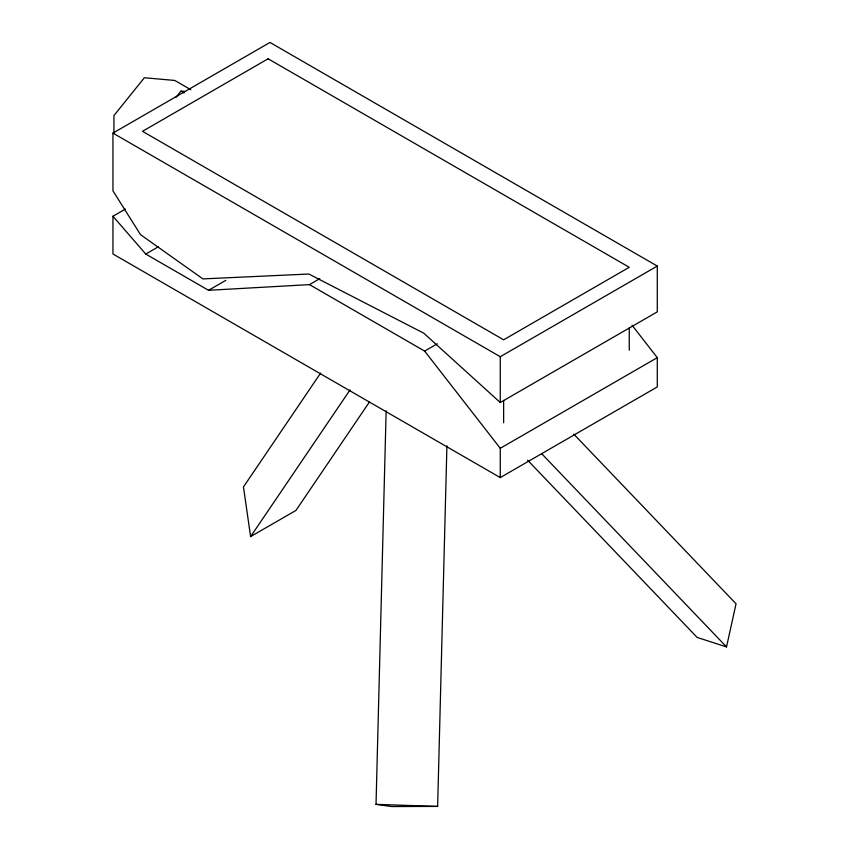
<?xml version="1.0" encoding="UTF-8"?>
<svg xmlns="http://www.w3.org/2000/svg" width="849" height="849" viewBox="0 0 849 849"><rect width="100%" height="100%" fill="white"/><g stroke="black" fill="none" stroke-linecap="round" stroke-linejoin="round"><path stroke-width="1.27" d="M446.914 445.821L437.638 806.423L391.633 806.55L376.022 804.353L386.146 410.789M527.611 460.179L697.156 637.44L726.521 646.917L736.051 603.777L573.828 434.189M320.635 373.072L243.461 486.933L250.614 536.6L295.951 510.429L369.4 402.044M250.614 536.6L350.053 389.893M176.051 97.264L180.996 91.108L184.88 91.459M112.949 133.102L269.971 42.45L657.285 266.066L657.285 311.859L500.263 402.511L423.81 333.211L308.824 274.025L202.9 278.897L140.499 234.632L112.949 190.834L112.949 133.102L500.263 356.718L657.285 266.066M632.081 325.252L657.285 357.652L657.285 386.932L500.263 477.594L112.949 253.978L112.949 216.24L125.387 209.056M112.949 216.24L145.741 254.042L158.349 246.772M145.741 254.042L208.546 290.305L225.738 280.382M208.546 290.305L309.492 284.617L319.808 278.663M309.492 284.617L424.638 351.093L437.246 343.813M500.263 477.594L500.263 448.304L657.285 357.652M376.022 804.353L437.638 806.423M190.813 89.707L174.788 80.453L144.362 77.737L113.925 115.591L113.925 133.335M180.996 91.108L184.137 92.923M541.641 453.642L726.521 646.917M424.638 351.093L500.263 448.304M629.258 327.873L629.258 350.266M503.637 400.399L503.637 422.791M500.263 356.718L500.263 402.511M268.114 58.783L142.494 131.308L503.637 339.812L629.258 267.286L268.114 58.783"/></g></svg>
